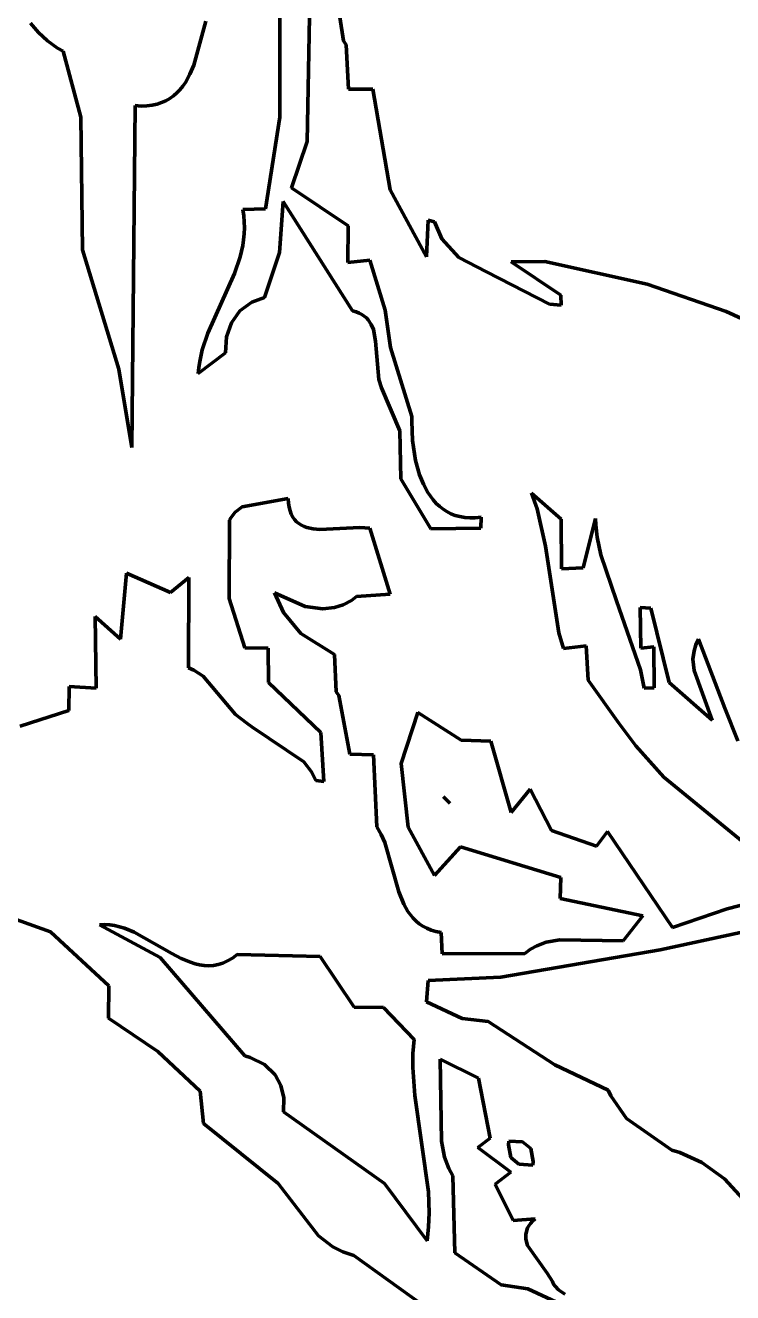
# Model space of a CAD drawing. Header units: millimetres. Extents: x 0 to 7.9, y 0 to 11.
# Drawn here: x 4.996 to 5.735, y 2.549 to 3.872 of the extents above; entities that cross this region are included whole.
import ezdxf

# ---------------------------------------------------------------- set-up
doc = ezdxf.new("R2010")
doc.units = ezdxf.units.MM
doc.layers.add('color#010101ff', color=7, linetype='CONTINUOUS', lineweight=100)
doc.layers.add('color#ffffffff', color=7, linetype='CONTINUOUS', lineweight=100)

msp = doc.modelspace()

# ---------------------------------------------------------------- linework, layer by layer
at = {"layer": 'color#010101ff'}
for p, q in [((5.3287, 3.8559), (5.319, 3.917)), ((5.2621, 3.7763), (5.2621, 3.88)), ((5.2931, 3.881), (5.2906, 3.7507)), ((5.0058, 3.8694), (5.0018, 3.8743)), ((5.01, 3.8647), (5.0058, 3.8694)), ((5.0146, 3.8603), (5.01, 3.8647)), ((5.1849, 3.8764), (5.1723, 3.8304)), ((5.0194, 3.8561), (5.0146, 3.8603)), ((5.0245, 3.8521), (5.0194, 3.8561)), ((5.0299, 3.8484), (5.0245, 3.8521)), ((5.3314, 3.8518), (5.3287, 3.8559)), ((5.334, 3.8055), (5.3314, 3.8518)), ((5.0357, 3.845), (5.0299, 3.8484)), ((5.0542, 3.7763), (5.0357, 3.845)), ((5.1723, 3.8304), (5.1682, 3.8211)), ((5.1634, 3.8125), (5.1607, 3.8086)), ((5.1682, 3.8211), (5.1634, 3.8125)), ((5.151, 3.7984), (5.1472, 3.7957)), ((5.1545, 3.8015), (5.151, 3.7984)), ((5.1577, 3.8049), (5.1545, 3.8015)), ((5.1607, 3.8086), (5.1577, 3.8049)), ((5.3594, 3.8056), (5.334, 3.8055)), ((5.3774, 3.7005), (5.3594, 3.8056)), ((5.1111, 3.7883), (5.1076, 3.4314)), ((5.1173, 3.7879), (5.1111, 3.7883)), ((5.1232, 3.7881), (5.1173, 3.7879)), ((5.1287, 3.7887), (5.1232, 3.7881)), ((5.1339, 3.7899), (5.1287, 3.7887)), ((5.1386, 3.7914), (5.1339, 3.7899)), ((5.1431, 3.7934), (5.1386, 3.7914)), ((5.1472, 3.7957), (5.1431, 3.7934)), ((5.0561, 3.6378), (5.0542, 3.7763)), ((5.2473, 3.6806), (5.2621, 3.7763)), ((5.2906, 3.7507), (5.2743, 3.7025)), ((5.2743, 3.7025), (5.3336, 3.6627)), ((5.4152, 3.6303), (5.3774, 3.7005)), ((5.2235, 3.68), (5.2473, 3.6806)), ((5.2245, 3.6734), (5.2235, 3.68)), ((5.2657, 3.6883), (5.2619, 3.6349)), ((5.3382, 3.574), (5.2657, 3.6883)), ((5.225, 3.667), (5.2245, 3.6734)), ((5.2252, 3.6607), (5.225, 3.667)), ((5.4172, 3.6687), (5.4152, 3.6303)), ((5.4237, 3.6669), (5.4172, 3.6687)), ((5.4312, 3.6491), (5.4237, 3.6669)), ((5.2243, 3.6483), (5.2249, 3.6544)), ((5.2249, 3.6544), (5.2252, 3.6607)), ((5.3336, 3.6627), (5.3332, 3.6246)), ((5.2206, 3.6304), (5.2234, 3.6422)), ((5.2234, 3.6422), (5.2243, 3.6483)), ((5.4491, 3.6299), (5.4312, 3.6491)), ((5.0939, 3.5132), (5.0561, 3.6378)), ((5.2147, 3.6131), (5.2206, 3.6304)), ((5.2619, 3.6349), (5.2462, 3.5881)), ((5.3332, 3.6246), (5.3563, 3.6269)), ((5.3563, 3.6269), (5.3722, 3.5749)), ((5.478, 3.6149), (5.4491, 3.6299)), ((5.5388, 3.6256), (5.5038, 3.6253)), ((5.6459, 3.6019), (5.5388, 3.6256)), ((5.1869, 3.5508), (5.2147, 3.6131)), ((5.5438, 3.5811), (5.478, 3.6149)), ((5.5038, 3.6253), (5.5555, 3.5905)), ((5.7284, 3.5734), (5.6459, 3.6019)), ((5.2462, 3.5881), (5.233, 3.5831)), ((5.5555, 3.5905), (5.556, 3.5799)), ((5.2204, 3.5739), (5.2115, 3.5616)), ((5.233, 3.5831), (5.2204, 3.5739)), ((5.3418, 3.573), (5.3382, 3.574)), ((5.345, 3.5717), (5.3418, 3.573)), ((5.3722, 3.5749), (5.3779, 3.5357)), ((5.556, 3.5799), (5.5438, 3.5811)), ((5.7778, 3.5508), (5.7284, 3.5734)), ((5.2115, 3.5616), (5.2064, 3.5469)), ((5.3478, 3.5703), (5.345, 3.5717)), ((5.3503, 3.5686), (5.3478, 3.5703)), ((5.3526, 3.5667), (5.3503, 3.5686)), ((5.3545, 3.5646), (5.3526, 3.5667)), ((5.3576, 3.5598), (5.3545, 3.5646)), ((5.3598, 3.5545), (5.3576, 3.5598)), ((5.1811, 3.5333), (5.1869, 3.5508)), ((5.2064, 3.5469), (5.2055, 3.5301)), ((5.3622, 3.5424), (5.3598, 3.5545)), ((5.1784, 3.5212), (5.1811, 3.5333)), ((5.3656, 3.5025), (5.3622, 3.5424)), ((5.3779, 3.5357), (5.4, 3.4636)), ((5.2055, 3.5301), (5.1769, 3.5088)), ((5.1775, 3.515), (5.1784, 3.5212)), ((5.1076, 3.4314), (5.0939, 3.5132)), ((5.1769, 3.5088), (5.1775, 3.515)), ((5.3684, 3.4937), (5.3656, 3.5025)), ((5.3876, 3.4489), (5.3684, 3.4937)), ((5.4, 3.4636), (5.3999, 3.4589)), ((5.3999, 3.4589), (5.4007, 3.4387)), ((5.3887, 3.3987), (5.3876, 3.4489)), ((5.4007, 3.4387), (5.4039, 3.4178)), ((5.4039, 3.4178), (5.4082, 3.4027)), ((5.4082, 3.4027), (5.4121, 3.3932)), ((5.4199, 3.3463), (5.3887, 3.3987)), ((5.4121, 3.3932), (5.4168, 3.3844)), ((5.2228, 3.3694), (5.2708, 3.3782)), ((5.2708, 3.3782), (5.2711, 3.3734)), ((5.4168, 3.3844), (5.4195, 3.3804)), ((5.4195, 3.3804), (5.4224, 3.3766)), ((5.4224, 3.3766), (5.4256, 3.373)), ((5.5311, 3.3674), (5.5252, 3.3838)), ((5.5252, 3.3838), (5.5559, 3.3565)), ((5.211, 3.3579), (5.2156, 3.3637)), ((5.2156, 3.3637), (5.2228, 3.3694)), ((5.2711, 3.3734), (5.2718, 3.3691)), ((5.2718, 3.3691), (5.2728, 3.3652)), ((5.2728, 3.3652), (5.274, 3.3618)), ((5.274, 3.3618), (5.2756, 3.3588)), ((5.4256, 3.373), (5.4291, 3.3698)), ((5.4291, 3.3698), (5.4327, 3.3669)), ((5.4327, 3.3669), (5.4367, 3.3644)), ((5.4367, 3.3644), (5.4409, 3.3622)), ((5.4409, 3.3622), (5.4454, 3.3605)), ((5.5397, 3.3282), (5.5311, 3.3674)), ((5.2093, 3.2736), (5.2097, 3.3556)), ((5.2097, 3.3556), (5.211, 3.3579)), ((5.2756, 3.3588), (5.2775, 3.3562)), ((5.2775, 3.3562), (5.2796, 3.3539)), ((5.2796, 3.3539), (5.282, 3.352)), ((5.282, 3.352), (5.2846, 3.3504)), ((5.2846, 3.3504), (5.2874, 3.349)), ((5.2874, 3.349), (5.2903, 3.348)), ((5.2903, 3.348), (5.2968, 3.3466)), ((5.3038, 3.3459), (5.3457, 3.3478)), ((5.3457, 3.3478), (5.3561, 3.3472)), ((5.4454, 3.3605), (5.4502, 3.3592)), ((5.4502, 3.3592), (5.4553, 3.3583)), ((5.4553, 3.3583), (5.4606, 3.3579)), ((5.4606, 3.3579), (5.4663, 3.358)), ((5.4663, 3.358), (5.4723, 3.3587)), ((5.4723, 3.3587), (5.4722, 3.3473)), ((5.5559, 3.3565), (5.5562, 3.3046)), ((5.5789, 3.3056), (5.592, 3.3571)), ((5.592, 3.3571), (5.5924, 3.3506)), ((5.5924, 3.3506), (5.5938, 3.3379)), ((5.2968, 3.3466), (5.3038, 3.3459)), ((5.3561, 3.3472), (5.3773, 3.2783)), ((5.4722, 3.3473), (5.4199, 3.3463)), ((5.5938, 3.3379), (5.5976, 3.3192)), ((5.5535, 3.2379), (5.5397, 3.3282)), ((5.5976, 3.3192), (5.6138, 3.2712)), ((5.0958, 3.2312), (5.102, 3.3003)), ((5.102, 3.3003), (5.1478, 3.2799)), ((5.1478, 3.2799), (5.167, 3.2955)), ((5.167, 3.2955), (5.1667, 3.2013)), ((5.5562, 3.3046), (5.5789, 3.3056)), ((5.2256, 3.2222), (5.2093, 3.2736)), ((5.2886, 3.2654), (5.2567, 3.2798)), ((5.2567, 3.2798), (5.2658, 3.259)), ((5.3369, 3.2718), (5.3283, 3.2671)), ((5.3423, 3.2759), (5.3369, 3.2718)), ((5.3773, 3.2783), (5.3423, 3.2759)), ((5.6138, 3.2712), (5.639, 3.1991)), ((5.0702, 3.1802), (5.0692, 3.255)), ((5.0692, 3.255), (5.0958, 3.2312)), ((5.2658, 3.259), (5.2839, 3.2371)), ((5.3072, 3.2629), (5.2886, 3.2654)), ((5.3194, 3.2643), (5.3072, 3.2629)), ((5.3283, 3.2671), (5.3194, 3.2643)), ((5.6393, 3.2219), (5.6385, 3.2645)), ((5.6385, 3.2645), (5.6496, 3.2637)), ((5.6496, 3.2637), (5.6689, 3.186)), ((5.2839, 3.2371), (5.3194, 3.2154)), ((5.5586, 3.2215), (5.5535, 3.2379)), ((5.6966, 3.2253), (5.6995, 3.2314)), ((5.6995, 3.2314), (5.7269, 3.1594)), ((5.2501, 3.2219), (5.2256, 3.2222)), ((5.2502, 3.1859), (5.2501, 3.2219)), ((5.3194, 3.2154), (5.3208, 3.1763)), ((5.5821, 3.2244), (5.5586, 3.2215)), ((5.5842, 3.1883), (5.5821, 3.2244)), ((5.6527, 3.2231), (5.6393, 3.2219)), ((5.6532, 3.1805), (5.6527, 3.2231)), ((5.6937, 3.2103), (5.6948, 3.2192)), ((5.6948, 3.2192), (5.6966, 3.2253)), ((5.6949, 3.1986), (5.6937, 3.2103)), ((5.1667, 3.2013), (5.1722, 3.1989)), ((5.1722, 3.1989), (5.1819, 3.1925)), ((5.1819, 3.1925), (5.2159, 3.1526)), ((5.639, 3.1991), (5.6426, 3.1802)), ((5.7137, 3.1468), (5.6949, 3.1986)), ((5.0416, 3.1569), (5.042, 3.1819)), ((5.042, 3.1819), (5.0702, 3.1802)), ((5.305, 3.1338), (5.2502, 3.1859)), ((5.3208, 3.1763), (5.3236, 3.1723)), ((5.6164, 3.1437), (5.5842, 3.1883)), ((5.6426, 3.1802), (5.6532, 3.1805)), ((5.6689, 3.186), (5.7137, 3.1468)), ((5.3236, 3.1723), (5.3352, 3.1111)), ((4.9907, 3.1404), (5.0416, 3.1569)), ((5.2159, 3.1526), (5.2275, 3.1435)), ((5.3889, 3.1014), (5.4062, 3.1547)), ((5.4062, 3.1547), (5.4517, 3.1259)), ((5.7269, 3.1594), (5.7407, 3.1252)), ((5.2275, 3.1435), (5.2327, 3.1397)), ((5.2327, 3.1397), (5.2872, 3.1031)), ((5.6339, 3.1198), (5.6164, 3.1437)), ((5.308, 3.0826), (5.305, 3.1338)), ((5.4517, 3.1259), (5.4824, 3.1249)), ((5.4824, 3.1249), (5.5038, 3.0504)), ((5.3352, 3.1111), (5.3598, 3.1106)), ((5.3598, 3.1106), (5.3636, 3.0355)), ((5.6632, 3.0871), (5.6339, 3.1198)), ((5.2872, 3.1031), (5.2951, 3.0928)), ((5.3963, 3.0349), (5.3889, 3.1014)), ((5.2951, 3.0928), (5.2996, 3.0838)), ((5.2996, 3.0838), (5.308, 3.0826)), ((5.7712, 2.9986), (5.6632, 3.0871)), ((5.5038, 3.0504), (5.5237, 3.0747)), ((5.5237, 3.0747), (5.5458, 3.0315)), ((5.4331, 3.0668), (5.4383, 3.0616)), ((5.4397, 3.0602), (5.4331, 3.0668)), ((5.4383, 3.0616), (5.4397, 3.0602)), ((5.3636, 3.0355), (5.3681, 3.0275)), ((5.4236, 2.9844), (5.3963, 3.0349)), ((5.5458, 3.0315), (5.5928, 3.0152)), ((5.5928, 3.0152), (5.6045, 3.0305)), ((5.6045, 3.0305), (5.6724, 2.9302)), ((5.3681, 3.0275), (5.3717, 3.0189)), ((5.3717, 3.0189), (5.3865, 2.9675)), ((5.4508, 3.0146), (5.4236, 2.9844)), ((5.5558, 2.9826), (5.4508, 3.0146)), ((5.5551, 2.9606), (5.5558, 2.9826)), ((5.3865, 2.9675), (5.3916, 2.9546)), ((5.3916, 2.9546), (5.396, 2.9469)), ((5.6415, 2.9424), (5.5551, 2.9606)), ((5.7296, 2.9497), (5.7778, 2.962)), ((5.0226, 2.9257), (4.9688, 2.945)), ((5.396, 2.9469), (5.3985, 2.9433)), ((5.3985, 2.9433), (5.4013, 2.94)), ((5.4013, 2.94), (5.4044, 2.9369)), ((5.6208, 2.9163), (5.6415, 2.9424)), ((5.6724, 2.9302), (5.7296, 2.9497)), ((5.0834, 2.8693), (5.0226, 2.9257)), ((5.0792, 2.9333), (5.0739, 2.933)), ((5.0739, 2.933), (5.137, 2.8988)), ((5.0844, 2.933), (5.0792, 2.9333)), ((5.0895, 2.9322), (5.0844, 2.933)), ((5.0947, 2.931), (5.0895, 2.9322)), ((5.0998, 2.9294), (5.0947, 2.931)), ((5.1099, 2.9252), (5.0998, 2.9294)), ((5.1493, 2.903), (5.1099, 2.9252)), ((5.4044, 2.9369), (5.4078, 2.9341)), ((5.4078, 2.9341), (5.4116, 2.9316)), ((5.4116, 2.9316), (5.4157, 2.9294)), ((5.4157, 2.9294), (5.4202, 2.9276)), ((5.4202, 2.9276), (5.4251, 2.9261)), ((5.4251, 2.9261), (5.4305, 2.925)), ((5.4305, 2.925), (5.4316, 2.9026)), ((5.7434, 2.925), (5.6593, 2.907)), ((5.5241, 2.9075), (5.5305, 2.9111)), ((5.5305, 2.9111), (5.5405, 2.9149)), ((5.5405, 2.9149), (5.5546, 2.9174)), ((5.5546, 2.9174), (5.6208, 2.9163)), ((5.137, 2.8988), (5.2256, 2.7963)), ((5.159, 2.8979), (5.1493, 2.903)), ((5.1687, 2.8939), (5.159, 2.8979)), ((5.2126, 2.8983), (5.2076, 2.8953)), ((5.2175, 2.902), (5.2126, 2.8983)), ((5.3041, 2.9), (5.2175, 2.902)), ((5.3397, 2.847), (5.3041, 2.9)), ((5.4316, 2.9026), (5.518, 2.903)), ((5.6593, 2.907), (5.4929, 2.8783)), ((5.518, 2.903), (5.5241, 2.9075)), ((5.1735, 2.8924), (5.1687, 2.8939)), ((5.1783, 2.8912), (5.1735, 2.8924)), ((5.1832, 2.8905), (5.1783, 2.8912)), ((5.1881, 2.8903), (5.1832, 2.8905)), ((5.1929, 2.8906), (5.1881, 2.8903)), ((5.1978, 2.8916), (5.1929, 2.8906)), ((5.2027, 2.8931), (5.1978, 2.8916)), ((5.2076, 2.8953), (5.2027, 2.8931)), ((5.4172, 2.8748), (5.4155, 2.8528)), ((5.4929, 2.8783), (5.4172, 2.8748)), ((5.0831, 2.8355), (5.0834, 2.8693)), ((5.3705, 2.8466), (5.3397, 2.847)), ((5.4024, 2.8134), (5.3705, 2.8466)), ((5.4155, 2.8528), (5.4525, 2.8351)), ((5.1346, 2.8008), (5.0831, 2.8355)), ((5.4525, 2.8351), (5.4798, 2.8322)), ((5.4798, 2.8322), (5.5494, 2.7869)), ((5.4012, 2.7986), (5.4024, 2.8134)), ((5.1789, 2.7595), (5.1346, 2.8008)), ((5.2256, 2.7963), (5.2312, 2.7946)), ((5.2312, 2.7946), (5.246, 2.7872)), ((5.401, 2.784), (5.4012, 2.7986)), ((5.4297, 2.7929), (5.4309, 2.7071)), ((5.4696, 2.7728), (5.4297, 2.7929)), ((5.246, 2.7872), (5.2571, 2.7764)), ((5.403, 2.755), (5.401, 2.784)), ((5.5494, 2.7869), (5.6052, 2.7605)), ((5.2571, 2.7764), (5.2632, 2.7653)), ((5.4819, 2.7102), (5.4696, 2.7728)), ((5.1825, 2.7256), (5.1789, 2.7595)), ((5.2632, 2.7653), (5.2663, 2.7523)), ((5.2663, 2.7523), (5.2659, 2.7378)), ((5.4174, 2.6542), (5.403, 2.755)), ((5.6052, 2.7605), (5.6079, 2.7545)), ((5.6079, 2.7545), (5.6242, 2.7307)), ((5.2605, 2.6631), (5.1825, 2.7256)), ((5.2659, 2.7378), (5.3713, 2.663)), ((5.6242, 2.7307), (5.6716, 2.6979)), ((5.4309, 2.7071), (5.4343, 2.6905)), ((5.4688, 2.7005), (5.4819, 2.7102)), ((5.5033, 2.6747), (5.4688, 2.7005)), ((5.5014, 2.7071), (5.5011, 2.7033)), ((5.5011, 2.7033), (5.5034, 2.6901)), ((5.5158, 2.7064), (5.5014, 2.7071)), ((5.5242, 2.6994), (5.5158, 2.7064)), ((5.5267, 2.6861), (5.5242, 2.6994)), ((5.4343, 2.6905), (5.4387, 2.6786)), ((5.5034, 2.6901), (5.5119, 2.683)), ((5.5264, 2.6822), (5.5267, 2.6861)), ((5.6716, 2.6979), (5.6799, 2.6953)), ((5.6799, 2.6953), (5.703, 2.6848)), ((5.4387, 2.6786), (5.4428, 2.6708)), ((5.4871, 2.6623), (5.5033, 2.6747)), ((5.5119, 2.683), (5.5264, 2.6822)), ((5.703, 2.6848), (5.7266, 2.6679)), ((5.3025, 2.6084), (5.2605, 2.6631)), ((5.3713, 2.663), (5.416, 2.603)), ((5.4428, 2.6708), (5.4448, 2.5906)), ((5.506, 2.6244), (5.4871, 2.6623)), ((5.7266, 2.6679), (5.7463, 2.6465)), ((5.4182, 2.6324), (5.4174, 2.6542)), ((5.4176, 2.6178), (5.4182, 2.6324)), ((5.5287, 2.6262), (5.506, 2.6244)), ((5.5224, 2.6189), (5.5241, 2.6213)), ((5.5241, 2.6213), (5.5262, 2.6238)), ((5.5262, 2.6238), (5.5287, 2.6262)), ((5.3175, 2.597), (5.3025, 2.6084)), ((5.416, 2.603), (5.4176, 2.6178)), ((5.519, 2.6096), (5.52, 2.6142)), ((5.5191, 2.605), (5.519, 2.6096)), ((5.52, 2.6142), (5.521, 2.6166)), ((5.521, 2.6166), (5.5224, 2.6189)), ((5.3278, 2.5917), (5.3175, 2.597)), ((5.521, 2.5982), (5.5191, 2.605)), ((5.5413, 2.5694), (5.521, 2.5982)), ((5.3393, 2.5879), (5.3278, 2.5917)), ((5.4113, 2.5362), (5.3393, 2.5879)), ((5.4448, 2.5906), (5.4933, 2.5571)), ((5.5468, 2.5606), (5.5413, 2.5694)), ((5.4933, 2.5571), (5.5211, 2.553)), ((5.5481, 2.558), (5.5468, 2.5606)), ((5.5496, 2.5557), (5.5481, 2.558)), ((5.5533, 2.5518), (5.5496, 2.5557)), ((5.5211, 2.553), (5.5556, 2.5369)), ((5.5598, 2.5475), (5.5533, 2.5518))]:
    msp.add_line(p, q, dxfattribs=at)
at = {"layer": 'color#ffffffff'}
for p, q in [((5.319, 3.917), (5.3287, 3.8559)), ((5.2621, 3.88), (5.2621, 3.7763)), ((5.2906, 3.7507), (5.2931, 3.881)), ((5.0018, 3.8743), (5.0058, 3.8694)), ((5.0058, 3.8694), (5.01, 3.8647)), ((5.01, 3.8647), (5.0146, 3.8603)), ((5.1723, 3.8304), (5.1849, 3.8764)), ((5.0146, 3.8603), (5.0194, 3.8561)), ((5.0194, 3.8561), (5.0245, 3.8521)), ((5.0245, 3.8521), (5.0299, 3.8484)), ((5.3287, 3.8559), (5.3314, 3.8518)), ((5.3314, 3.8518), (5.334, 3.8055)), ((5.0299, 3.8484), (5.0357, 3.845)), ((5.0357, 3.845), (5.0542, 3.7763)), ((5.1682, 3.8211), (5.1723, 3.8304)), ((5.1607, 3.8086), (5.1634, 3.8125)), ((5.1634, 3.8125), (5.1682, 3.8211)), ((5.1472, 3.7957), (5.151, 3.7984)), ((5.151, 3.7984), (5.1545, 3.8015)), ((5.1545, 3.8015), (5.1577, 3.8049)), ((5.1577, 3.8049), (5.1607, 3.8086)), ((5.334, 3.8055), (5.3594, 3.8056)), ((5.3594, 3.8056), (5.3774, 3.7005)), ((5.1076, 3.4314), (5.1111, 3.7883)), ((5.1111, 3.7883), (5.1173, 3.7879)), ((5.1173, 3.7879), (5.1232, 3.7881)), ((5.1232, 3.7881), (5.1287, 3.7887)), ((5.1287, 3.7887), (5.1339, 3.7899)), ((5.1339, 3.7899), (5.1386, 3.7914)), ((5.1386, 3.7914), (5.1431, 3.7934)), ((5.1431, 3.7934), (5.1472, 3.7957)), ((5.0542, 3.7763), (5.0561, 3.6378)), ((5.2621, 3.7763), (5.2473, 3.6806)), ((5.2743, 3.7025), (5.2906, 3.7507)), ((5.3336, 3.6627), (5.2743, 3.7025)), ((5.3774, 3.7005), (5.4152, 3.6303)), ((5.2473, 3.6806), (5.2235, 3.68)), ((5.2235, 3.68), (5.2245, 3.6734)), ((5.2619, 3.6349), (5.2657, 3.6883)), ((5.2657, 3.6883), (5.3382, 3.574)), ((5.2245, 3.6734), (5.225, 3.667)), ((5.225, 3.667), (5.2252, 3.6607)), ((5.4152, 3.6303), (5.4172, 3.6687)), ((5.4172, 3.6687), (5.4237, 3.6669)), ((5.4237, 3.6669), (5.4312, 3.6491)), ((5.2249, 3.6544), (5.2243, 3.6483)), ((5.2252, 3.6607), (5.2249, 3.6544)), ((5.3332, 3.6246), (5.3336, 3.6627)), ((5.2234, 3.6422), (5.2206, 3.6304)), ((5.2243, 3.6483), (5.2234, 3.6422)), ((5.4312, 3.6491), (5.4491, 3.6299)), ((5.0561, 3.6378), (5.0939, 3.5132)), ((5.2206, 3.6304), (5.2147, 3.6131)), ((5.2462, 3.5881), (5.2619, 3.6349)), ((5.3563, 3.6269), (5.3332, 3.6246)), ((5.3722, 3.5749), (5.3563, 3.6269)), ((5.4491, 3.6299), (5.478, 3.6149)), ((5.5038, 3.6253), (5.5388, 3.6256)), ((5.5388, 3.6256), (5.6459, 3.6019)), ((5.2147, 3.6131), (5.1869, 3.5508)), ((5.478, 3.6149), (5.5438, 3.5811)), ((5.5555, 3.5905), (5.5038, 3.6253)), ((5.6459, 3.6019), (5.7284, 3.5734)), ((5.233, 3.5831), (5.2462, 3.5881)), ((5.556, 3.5799), (5.5555, 3.5905)), ((5.2115, 3.5616), (5.2204, 3.5739)), ((5.2204, 3.5739), (5.233, 3.5831)), ((5.3382, 3.574), (5.3418, 3.573)), ((5.3418, 3.573), (5.345, 3.5717)), ((5.3779, 3.5357), (5.3722, 3.5749)), ((5.5438, 3.5811), (5.556, 3.5799)), ((5.7284, 3.5734), (5.7778, 3.5508)), ((5.2064, 3.5469), (5.2115, 3.5616)), ((5.345, 3.5717), (5.3478, 3.5703)), ((5.3478, 3.5703), (5.3503, 3.5686)), ((5.3503, 3.5686), (5.3526, 3.5667)), ((5.3526, 3.5667), (5.3545, 3.5646)), ((5.3545, 3.5646), (5.3576, 3.5598)), ((5.3576, 3.5598), (5.3598, 3.5545)), ((5.1869, 3.5508), (5.1811, 3.5333)), ((5.2055, 3.5301), (5.2064, 3.5469)), ((5.3598, 3.5545), (5.3622, 3.5424)), ((5.1811, 3.5333), (5.1784, 3.5212)), ((5.3622, 3.5424), (5.3656, 3.5025)), ((5.4, 3.4636), (5.3779, 3.5357)), ((5.1769, 3.5088), (5.2055, 3.5301)), ((5.1784, 3.5212), (5.1775, 3.515)), ((5.0939, 3.5132), (5.1076, 3.4314)), ((5.1775, 3.515), (5.1769, 3.5088)), ((5.3656, 3.5025), (5.3684, 3.4937)), ((5.3684, 3.4937), (5.3876, 3.4489)), ((5.3999, 3.4589), (5.4, 3.4636)), ((5.4007, 3.4387), (5.3999, 3.4589)), ((5.3876, 3.4489), (5.3887, 3.3987)), ((5.4039, 3.4178), (5.4007, 3.4387)), ((5.4082, 3.4027), (5.4039, 3.4178)), ((5.4121, 3.3932), (5.4082, 3.4027)), ((5.3887, 3.3987), (5.4199, 3.3463)), ((5.4168, 3.3844), (5.4121, 3.3932)), ((5.2708, 3.3782), (5.2228, 3.3694)), ((5.2711, 3.3734), (5.2708, 3.3782)), ((5.4195, 3.3804), (5.4168, 3.3844)), ((5.4224, 3.3766), (5.4195, 3.3804)), ((5.4256, 3.373), (5.4224, 3.3766)), ((5.5559, 3.3565), (5.5252, 3.3838)), ((5.5252, 3.3838), (5.5311, 3.3674)), ((5.2156, 3.3637), (5.211, 3.3579)), ((5.2228, 3.3694), (5.2156, 3.3637)), ((5.2718, 3.3691), (5.2711, 3.3734)), ((5.2728, 3.3652), (5.2718, 3.3691)), ((5.274, 3.3618), (5.2728, 3.3652)), ((5.2756, 3.3588), (5.274, 3.3618)), ((5.4291, 3.3698), (5.4256, 3.373)), ((5.4327, 3.3669), (5.4291, 3.3698)), ((5.4367, 3.3644), (5.4327, 3.3669)), ((5.4409, 3.3622), (5.4367, 3.3644)), ((5.4454, 3.3605), (5.4409, 3.3622)), ((5.5311, 3.3674), (5.5397, 3.3282)), ((5.2097, 3.3556), (5.2093, 3.2736)), ((5.211, 3.3579), (5.2097, 3.3556)), ((5.2775, 3.3562), (5.2756, 3.3588)), ((5.2796, 3.3539), (5.2775, 3.3562)), ((5.282, 3.352), (5.2796, 3.3539)), ((5.2846, 3.3504), (5.282, 3.352)), ((5.2874, 3.349), (5.2846, 3.3504)), ((5.2903, 3.348), (5.2874, 3.349)), ((5.2968, 3.3466), (5.2903, 3.348)), ((5.3457, 3.3478), (5.3038, 3.3459)), ((5.3561, 3.3472), (5.3457, 3.3478)), ((5.4502, 3.3592), (5.4454, 3.3605)), ((5.4553, 3.3583), (5.4502, 3.3592)), ((5.4606, 3.3579), (5.4553, 3.3583)), ((5.4663, 3.358), (5.4606, 3.3579)), ((5.4723, 3.3587), (5.4663, 3.358)), ((5.4722, 3.3473), (5.4723, 3.3587)), ((5.5562, 3.3046), (5.5559, 3.3565)), ((5.592, 3.3571), (5.5789, 3.3056)), ((5.5924, 3.3506), (5.592, 3.3571)), ((5.5938, 3.3379), (5.5924, 3.3506)), ((5.3038, 3.3459), (5.2968, 3.3466)), ((5.3773, 3.2783), (5.3561, 3.3472)), ((5.4199, 3.3463), (5.4722, 3.3473)), ((5.5976, 3.3192), (5.5938, 3.3379)), ((5.5397, 3.3282), (5.5535, 3.2379)), ((5.6138, 3.2712), (5.5976, 3.3192)), ((5.102, 3.3003), (5.0958, 3.2312)), ((5.1478, 3.2799), (5.102, 3.3003)), ((5.167, 3.2955), (5.1478, 3.2799)), ((5.1667, 3.2013), (5.167, 3.2955)), ((5.5789, 3.3056), (5.5562, 3.3046)), ((5.2093, 3.2736), (5.2256, 3.2222)), ((5.2658, 3.259), (5.2567, 3.2798)), ((5.2567, 3.2798), (5.2886, 3.2654)), ((5.3283, 3.2671), (5.3369, 3.2718)), ((5.3369, 3.2718), (5.3423, 3.2759)), ((5.3423, 3.2759), (5.3773, 3.2783)), ((5.639, 3.1991), (5.6138, 3.2712)), ((5.0958, 3.2312), (5.0692, 3.255)), ((5.0692, 3.255), (5.0702, 3.1802)), ((5.2839, 3.2371), (5.2658, 3.259)), ((5.2886, 3.2654), (5.3072, 3.2629)), ((5.3072, 3.2629), (5.3194, 3.2643)), ((5.3194, 3.2643), (5.3283, 3.2671)), ((5.6496, 3.2637), (5.6385, 3.2645)), ((5.6385, 3.2645), (5.6393, 3.2219)), ((5.6689, 3.186), (5.6496, 3.2637)), ((5.3194, 3.2154), (5.2839, 3.2371)), ((5.5535, 3.2379), (5.5586, 3.2215)), ((5.6995, 3.2314), (5.6966, 3.2253)), ((5.7269, 3.1594), (5.6995, 3.2314)), ((5.2256, 3.2222), (5.2501, 3.2219)), ((5.2501, 3.2219), (5.2502, 3.1859)), ((5.3208, 3.1763), (5.3194, 3.2154)), ((5.5586, 3.2215), (5.5821, 3.2244)), ((5.5821, 3.2244), (5.5842, 3.1883)), ((5.6393, 3.2219), (5.6527, 3.2231)), ((5.6527, 3.2231), (5.6532, 3.1805)), ((5.6948, 3.2192), (5.6937, 3.2103)), ((5.6966, 3.2253), (5.6948, 3.2192)), ((5.6937, 3.2103), (5.6949, 3.1986)), ((5.1722, 3.1989), (5.1667, 3.2013)), ((5.1819, 3.1925), (5.1722, 3.1989)), ((5.2159, 3.1526), (5.1819, 3.1925)), ((5.6426, 3.1802), (5.639, 3.1991)), ((5.6949, 3.1986), (5.7137, 3.1468)), ((5.042, 3.1819), (5.0416, 3.1569)), ((5.0702, 3.1802), (5.042, 3.1819)), ((5.2502, 3.1859), (5.305, 3.1338)), ((5.3236, 3.1723), (5.3208, 3.1763)), ((5.5842, 3.1883), (5.6164, 3.1437)), ((5.6532, 3.1805), (5.6426, 3.1802)), ((5.7137, 3.1468), (5.6689, 3.186)), ((5.3352, 3.1111), (5.3236, 3.1723)), ((5.0416, 3.1569), (4.9907, 3.1404)), ((5.2275, 3.1435), (5.2159, 3.1526)), ((5.4062, 3.1547), (5.3889, 3.1014)), ((5.4517, 3.1259), (5.4062, 3.1547)), ((5.7407, 3.1252), (5.7269, 3.1594)), ((5.2327, 3.1397), (5.2275, 3.1435)), ((5.2872, 3.1031), (5.2327, 3.1397)), ((5.6164, 3.1437), (5.6339, 3.1198)), ((5.305, 3.1338), (5.308, 3.0826)), ((5.4824, 3.1249), (5.4517, 3.1259)), ((5.5038, 3.0504), (5.4824, 3.1249)), ((5.3598, 3.1106), (5.3352, 3.1111)), ((5.3636, 3.0355), (5.3598, 3.1106)), ((5.6339, 3.1198), (5.6632, 3.0871)), ((5.2951, 3.0928), (5.2872, 3.1031)), ((5.3889, 3.1014), (5.3963, 3.0349)), ((5.2996, 3.0838), (5.2951, 3.0928)), ((5.308, 3.0826), (5.2996, 3.0838)), ((5.6632, 3.0871), (5.7712, 2.9986)), ((5.5237, 3.0747), (5.5038, 3.0504)), ((5.5458, 3.0315), (5.5237, 3.0747)), ((5.4331, 3.0668), (5.4397, 3.0602)), ((5.4383, 3.0616), (5.4331, 3.0668)), ((5.4397, 3.0602), (5.4383, 3.0616)), ((5.3681, 3.0275), (5.3636, 3.0355)), ((5.3963, 3.0349), (5.4236, 2.9844)), ((5.5928, 3.0152), (5.5458, 3.0315)), ((5.6045, 3.0305), (5.5928, 3.0152)), ((5.6724, 2.9302), (5.6045, 3.0305)), ((5.3717, 3.0189), (5.3681, 3.0275)), ((5.3865, 2.9675), (5.3717, 3.0189)), ((5.4236, 2.9844), (5.4508, 3.0146)), ((5.4508, 3.0146), (5.5558, 2.9826)), ((5.5558, 2.9826), (5.5551, 2.9606)), ((5.3916, 2.9546), (5.3865, 2.9675)), ((5.396, 2.9469), (5.3916, 2.9546)), ((5.5551, 2.9606), (5.6415, 2.9424)), ((5.7778, 2.962), (5.7296, 2.9497)), ((4.9688, 2.945), (5.0226, 2.9257)), ((5.3985, 2.9433), (5.396, 2.9469)), ((5.4013, 2.94), (5.3985, 2.9433)), ((5.4044, 2.9369), (5.4013, 2.94)), ((5.6415, 2.9424), (5.6208, 2.9163)), ((5.7296, 2.9497), (5.6724, 2.9302)), ((5.0226, 2.9257), (5.0834, 2.8693)), ((5.0739, 2.933), (5.0792, 2.9333)), ((5.137, 2.8988), (5.0739, 2.933)), ((5.0792, 2.9333), (5.0844, 2.933)), ((5.0844, 2.933), (5.0895, 2.9322)), ((5.0895, 2.9322), (5.0947, 2.931)), ((5.0947, 2.931), (5.0998, 2.9294)), ((5.0998, 2.9294), (5.1099, 2.9252)), ((5.1099, 2.9252), (5.1493, 2.903)), ((5.4078, 2.9341), (5.4044, 2.9369)), ((5.4116, 2.9316), (5.4078, 2.9341)), ((5.4157, 2.9294), (5.4116, 2.9316)), ((5.4202, 2.9276), (5.4157, 2.9294)), ((5.4251, 2.9261), (5.4202, 2.9276)), ((5.4305, 2.925), (5.4251, 2.9261)), ((5.4316, 2.9026), (5.4305, 2.925)), ((5.6593, 2.907), (5.7434, 2.925)), ((5.5305, 2.9111), (5.5241, 2.9075)), ((5.5405, 2.9149), (5.5305, 2.9111)), ((5.5546, 2.9174), (5.5405, 2.9149)), ((5.6208, 2.9163), (5.5546, 2.9174)), ((5.2256, 2.7963), (5.137, 2.8988)), ((5.1493, 2.903), (5.159, 2.8979)), ((5.159, 2.8979), (5.1687, 2.8939)), ((5.2076, 2.8953), (5.2126, 2.8983)), ((5.2126, 2.8983), (5.2175, 2.902)), ((5.2175, 2.902), (5.3041, 2.9)), ((5.3041, 2.9), (5.3397, 2.847)), ((5.518, 2.903), (5.4316, 2.9026)), ((5.4929, 2.8783), (5.6593, 2.907)), ((5.5241, 2.9075), (5.518, 2.903)), ((5.1687, 2.8939), (5.1735, 2.8924)), ((5.1735, 2.8924), (5.1783, 2.8912)), ((5.1783, 2.8912), (5.1832, 2.8905)), ((5.1832, 2.8905), (5.1881, 2.8903)), ((5.1881, 2.8903), (5.1929, 2.8906)), ((5.1929, 2.8906), (5.1978, 2.8916)), ((5.1978, 2.8916), (5.2027, 2.8931)), ((5.2027, 2.8931), (5.2076, 2.8953)), ((5.4155, 2.8528), (5.4172, 2.8748)), ((5.4172, 2.8748), (5.4929, 2.8783)), ((5.0834, 2.8693), (5.0831, 2.8355)), ((5.3397, 2.847), (5.3705, 2.8466)), ((5.3705, 2.8466), (5.4024, 2.8134)), ((5.4525, 2.8351), (5.4155, 2.8528)), ((5.0831, 2.8355), (5.1346, 2.8008)), ((5.4798, 2.8322), (5.4525, 2.8351)), ((5.5494, 2.7869), (5.4798, 2.8322)), ((5.4024, 2.8134), (5.4012, 2.7986)), ((5.1346, 2.8008), (5.1789, 2.7595)), ((5.2312, 2.7946), (5.2256, 2.7963)), ((5.246, 2.7872), (5.2312, 2.7946)), ((5.4012, 2.7986), (5.401, 2.784)), ((5.4297, 2.7929), (5.4696, 2.7728)), ((5.4309, 2.7071), (5.4297, 2.7929)), ((5.2571, 2.7764), (5.246, 2.7872)), ((5.401, 2.784), (5.403, 2.755)), ((5.6052, 2.7605), (5.5494, 2.7869)), ((5.2632, 2.7653), (5.2571, 2.7764)), ((5.4696, 2.7728), (5.4819, 2.7102)), ((5.1789, 2.7595), (5.1825, 2.7256)), ((5.2663, 2.7523), (5.2632, 2.7653)), ((5.2659, 2.7378), (5.2663, 2.7523)), ((5.403, 2.755), (5.4174, 2.6542)), ((5.6079, 2.7545), (5.6052, 2.7605)), ((5.6242, 2.7307), (5.6079, 2.7545)), ((5.1825, 2.7256), (5.2605, 2.6631)), ((5.3713, 2.663), (5.2659, 2.7378)), ((5.6716, 2.6979), (5.6242, 2.7307)), ((5.4343, 2.6905), (5.4309, 2.7071)), ((5.4819, 2.7102), (5.4688, 2.7005)), ((5.4688, 2.7005), (5.5033, 2.6747)), ((5.5011, 2.7033), (5.5014, 2.7071)), ((5.5034, 2.6901), (5.5011, 2.7033)), ((5.5014, 2.7071), (5.5158, 2.7064)), ((5.5158, 2.7064), (5.5242, 2.6994)), ((5.5242, 2.6994), (5.5267, 2.6861)), ((5.4387, 2.6786), (5.4343, 2.6905)), ((5.5119, 2.683), (5.5034, 2.6901)), ((5.5267, 2.6861), (5.5264, 2.6822)), ((5.6799, 2.6953), (5.6716, 2.6979)), ((5.703, 2.6848), (5.6799, 2.6953)), ((5.4428, 2.6708), (5.4387, 2.6786)), ((5.5033, 2.6747), (5.4871, 2.6623)), ((5.5264, 2.6822), (5.5119, 2.683)), ((5.7266, 2.6679), (5.703, 2.6848)), ((5.2605, 2.6631), (5.3025, 2.6084)), ((5.416, 2.603), (5.3713, 2.663)), ((5.4448, 2.5906), (5.4428, 2.6708)), ((5.4871, 2.6623), (5.506, 2.6244)), ((5.7463, 2.6465), (5.7266, 2.6679)), ((5.4174, 2.6542), (5.4182, 2.6324)), ((5.4182, 2.6324), (5.4176, 2.6178)), ((5.506, 2.6244), (5.5287, 2.6262)), ((5.5241, 2.6213), (5.5224, 2.6189)), ((5.5262, 2.6238), (5.5241, 2.6213)), ((5.5287, 2.6262), (5.5262, 2.6238)), ((5.3025, 2.6084), (5.3175, 2.597)), ((5.4176, 2.6178), (5.416, 2.603)), ((5.52, 2.6142), (5.519, 2.6096)), ((5.519, 2.6096), (5.5191, 2.605)), ((5.521, 2.6166), (5.52, 2.6142)), ((5.5224, 2.6189), (5.521, 2.6166)), ((5.3175, 2.597), (5.3278, 2.5917)), ((5.5191, 2.605), (5.521, 2.5982)), ((5.521, 2.5982), (5.5413, 2.5694)), ((5.3278, 2.5917), (5.3393, 2.5879)), ((5.3393, 2.5879), (5.4113, 2.5362)), ((5.4933, 2.5571), (5.4448, 2.5906)), ((5.5413, 2.5694), (5.5468, 2.5606)), ((5.5211, 2.553), (5.4933, 2.5571)), ((5.5468, 2.5606), (5.5481, 2.558)), ((5.5481, 2.558), (5.5496, 2.5557)), ((5.5496, 2.5557), (5.5533, 2.5518)), ((5.5556, 2.5369), (5.5211, 2.553)), ((5.5533, 2.5518), (5.5598, 2.5475))]:
    msp.add_line(p, q, dxfattribs=at)

doc.saveas('drawing.dxf')
